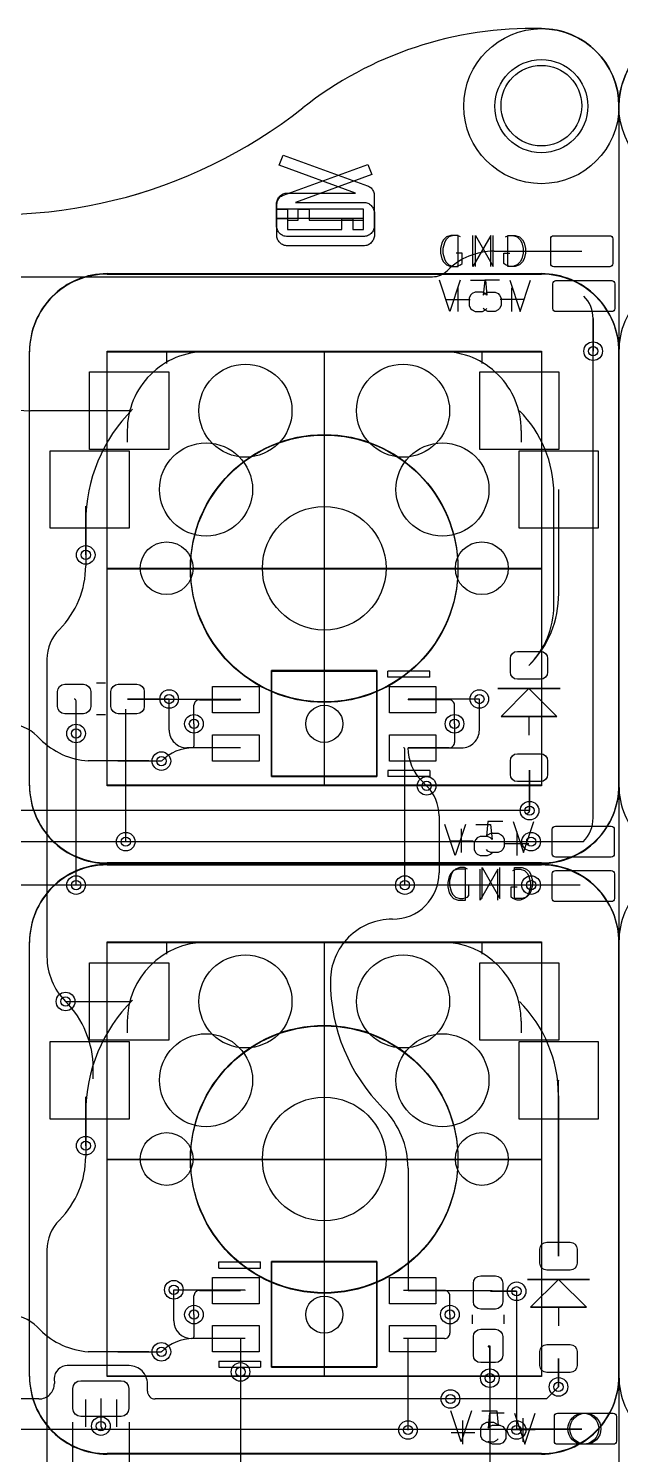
# Model space of a CAD drawing. Header units: millimetres. Extents: x -220 to 263, y -14 to 135.
# Drawn here: x 146.69 to 165.77, y 78.02 to 124 of the extents above; entities that cross this region are included whole.
import ezdxf

# ---------------------------------------------------------------- set-up
doc = ezdxf.new("R2010")
doc.units = ezdxf.units.MM
doc.layers.get('0').update_dxf_attribs({"color": 96, "lineweight": 25, "true_color": 0x008000})
for name, color, linetype, lineweight, true_color in [('livello 10', 6, 'Continuous', 25, 0xff00ff), ('livello 11', 30, 'Continuous', 25, 0xff7f00), ('livello 12', 253, 'Continuous', 25, 0xa0a0a4), ('livello 3', 18, 'Continuous', 25, 0x000000), ('livello 7', 6, 'Continuous', 25, 0xff00ff), ('livello 8', 18, 'Continuous', 25, 0x000000), ('livello 9', 18, 'Continuous', 25, 0x000000)]:
    doc.layers.add(name, color=color, linetype=linetype, lineweight=lineweight, true_color=true_color)

msp = doc.modelspace()

# ---------------------------------------------------------------- linework, layer by layer
at = {"flags": 128}
msp.add_lwpolyline([(165.722, 121.5), (165.722, 14.516)], dxfattribs=at)
for centre, radius in [((163.222, 121.5), 2.5), ((168.222, 121.5), 2.5), ((156.223, 106.599), 1.994)]:
    msp.add_circle(centre, radius)
for centre, radius, start, end in [((162.909, 112.091), 11.913, 88.4954, 128.2824), ((163.222, 121.5), 2.5, 0, 90), ((145.616, 134.002), 16, 259.324, 308.2824)]:
    msp.add_arc(centre, radius, start, end)
at = {"layer": 'livello 10', "flags": 128}
msp.add_lwpolyline([(165.722, 121.5), (165.722, 14.516)], dxfattribs=at)
at = {"layer": 'livello 10', "color": 6, "true_color": 0xff00ff, "flags": 128}
for points in [[(149.223, 99.599), (149.223, 113.599)], [(149.223, 113.599), (163.222, 113.599)], [(149.223, 99.599), (149.223, 113.599)], [(149.223, 113.599), (163.222, 113.599)], [(163.222, 113.599), (163.222, 99.599)], [(163.222, 113.599), (163.222, 99.599)], [(163.222, 99.599), (149.223, 99.599)], [(163.222, 99.599), (149.223, 99.599)], [(149.223, 80.549), (149.223, 94.549)], [(149.223, 94.549), (163.222, 94.549)], [(149.223, 94.549), (163.222, 94.549)], [(149.223, 80.549), (149.223, 94.549)], [(149.223, 94.549), (163.222, 94.549)], [(163.222, 94.549), (163.222, 80.549)], [(163.222, 94.549), (163.222, 80.549)], [(163.222, 80.549), (149.223, 80.549)], [(163.222, 80.549), (149.223, 80.549)]]:
    msp.add_lwpolyline(points, dxfattribs=at)
at = {"layer": 'livello 10'}
msp.add_circle((163.222, 121.516), 1.3, dxfattribs=at)
for centre, radius, start, end in [((162.909, 112.091), 11.913, 88.4954, 128.2824), ((163.222, 121.5), 2.5, 0, 90), ((145.616, 134.002), 16, 259.324, 308.2824)]:
    msp.add_arc(centre, radius, start, end, dxfattribs=at)
at = {"layer": 'livello 11', "color": 250, "true_color": 0x2f2d31, "flags": 128}
for points in [[(163.222, 124, 0.17537), (155.528, 121.442)], [(165.722, 121.5, 0.414237), (163.222, 124)], [(165.722, 121.5, 0.414237), (163.222, 124)], [(142.652, 118.279, 0.216928), (155.528, 121.442)]]:
    msp.add_lwpolyline(points, format="xyb", dxfattribs=at)
for points in [[(165.722, 121.5), (165.722, 14.516)], [(149.223, 113.599), (163.222, 113.599)], [(149.223, 99.599), (149.223, 113.599)], [(149.223, 99.599), (149.223, 113.599)], [(149.223, 113.599), (163.222, 113.599)], [(163.222, 113.599), (163.222, 99.599)], [(163.222, 113.599), (163.222, 99.599)], [(154.523, 99.882), (154.523, 103.282)], [(154.523, 103.282), (157.923, 103.282)], [(157.923, 103.282), (154.523, 103.282)], [(154.523, 103.282), (154.523, 99.882)], [(157.923, 103.282), (157.923, 99.882)], [(157.923, 99.882), (157.923, 103.282)], [(157.923, 99.882), (154.523, 99.882)], [(154.523, 99.882), (157.923, 99.882)], [(163.222, 99.599), (149.223, 99.599)], [(163.222, 99.599), (149.223, 99.599)], [(149.223, 94.549), (163.222, 94.549)], [(149.223, 94.549), (163.222, 94.549)], [(149.223, 80.549), (149.223, 94.549)], [(149.223, 80.549), (149.223, 94.549)], [(149.223, 94.549), (163.222, 94.549)], [(163.222, 94.549), (163.222, 80.549)], [(163.222, 94.549), (163.222, 80.549)], [(154.523, 84.232), (157.923, 84.232)], [(154.523, 80.832), (154.523, 84.232)], [(157.923, 84.232), (154.523, 84.232)], [(154.523, 84.232), (154.523, 80.832)], [(157.923, 84.232), (157.923, 80.832)], [(157.923, 80.832), (157.923, 84.232)], [(163.222, 80.549), (149.223, 80.549)], [(163.222, 80.549), (149.223, 80.549)], [(157.923, 80.832), (154.523, 80.832)], [(154.523, 80.832), (157.923, 80.832)]]:
    msp.add_lwpolyline(points, dxfattribs=at)
at = {"layer": 'livello 11', "color": 139, "true_color": 0x174d58, "flags": 128}
for points in [[(157.621, 118.93), (157.653, 118.918), (157.684, 118.901), (157.708, 118.884), (157.731, 118.863), (157.752, 118.838), (157.773, 118.811), (157.791, 118.781), (157.806, 118.751), (157.818, 118.72), (157.827, 118.688), (157.832, 118.656), (157.835, 118.624), (157.835, 118.611), (157.835, 117.649), (157.834, 117.613), (157.829, 117.578), (157.821, 117.545), (157.81, 117.513), (157.795, 117.483), (157.778, 117.453), (157.757, 117.426), (157.733, 117.399), (157.706, 117.375), (157.678, 117.354), (157.649, 117.337), (157.619, 117.322), (157.587, 117.311), (157.554, 117.303), (157.519, 117.298), (157.483, 117.296), (155.038, 117.296), (155.002, 117.298), (154.968, 117.303), (154.934, 117.311), (154.902, 117.322), (154.872, 117.337), (154.843, 117.354), (154.815, 117.375), (154.789, 117.399), (154.764, 117.426), (154.743, 117.453), (154.726, 117.483), (154.711, 117.513), (154.7, 117.545), (154.692, 117.578), (154.687, 117.613), (154.685, 117.649), (154.685, 118.174), (155.038, 118.174), (155.038, 117.822), (155.383, 117.822), (155.383, 118.174), (155.735, 118.174), (155.735, 117.822), (157.483, 117.822), (157.483, 118.174), (155.735, 118.174), (155.383, 118.174), (155.038, 118.174), (154.685, 118.174), (154.685, 118.346), (154.687, 118.382), (154.692, 118.417), (154.7, 118.45), (154.711, 118.482), (154.726, 118.513), (154.743, 118.542), (154.764, 118.57), (154.789, 118.596), (154.815, 118.62), (154.843, 118.641), (154.872, 118.659), (154.902, 118.674), (154.934, 118.685), (154.968, 118.693), (155.002, 118.698), (155.038, 118.699), (157.235, 118.699), (154.774, 119.594), (154.9, 119.921), (157.621, 118.93)], [(160.16, 117.287), (160.065, 117.191)], [(160.303, 117.334), (160.16, 117.287)], [(160.541, 117.334), (160.303, 117.334)], [(160.541, 116.334), (160.541, 117.334)], [(161.588, 117.334), (161.017, 116.334)], [(161.017, 116.334), (161.017, 117.334)], [(161.588, 116.334), (161.588, 117.334)], [(162.065, 117.287), (162.16, 117.334)], [(162.16, 117.334), (162.303, 117.334)], [(162.303, 117.334), (162.446, 117.287)], [(162.446, 117.287), (162.541, 117.191)], [(160.017, 117.096), (159.969, 116.906)], [(159.969, 116.906), (159.969, 116.763)], [(160.065, 117.191), (160.017, 117.096)], [(162.541, 117.191), (162.588, 117.096)], [(162.588, 117.096), (162.636, 116.906)], [(162.636, 116.906), (162.636, 116.763)], [(159.969, 116.763), (160.017, 116.572)], [(160.017, 116.572), (160.065, 116.477)], [(160.065, 116.477), (160.16, 116.382)], [(160.16, 116.382), (160.303, 116.334)], [(162.017, 116.43), (162.017, 116.763)], [(162.017, 116.763), (162.207, 116.763)], [(162.065, 116.382), (162.017, 116.43)], [(162.207, 116.334), (162.065, 116.382)], [(162.446, 116.382), (162.303, 116.334)], [(162.541, 116.477), (162.446, 116.382)], [(162.588, 116.572), (162.541, 116.477)], [(162.636, 116.763), (162.588, 116.572)], [(160.275, 114.884), (159.941, 115.884)], [(160.608, 115.884), (160.275, 114.884)], [(160.303, 116.334), (160.541, 116.334)], [(160.941, 115.884), (161.418, 115.884)], [(161.418, 115.884), (161.465, 115.408)], [(162.303, 116.334), (162.207, 116.334)], [(160.989, 115.455), (160.941, 115.408)], [(161.084, 115.503), (160.989, 115.455)], [(161.322, 115.503), (161.084, 115.503)], [(161.418, 115.455), (161.322, 115.503)], [(161.465, 115.408), (161.418, 115.455)], [(162.275, 114.884), (162.275, 115.646)], [(160.941, 115.408), (160.894, 115.313)], [(160.894, 115.313), (160.894, 115.075)], [(160.894, 115.075), (160.941, 114.979)], [(160.941, 114.979), (160.989, 114.932)], [(161.418, 114.932), (161.465, 114.979)], [(162.656, 115.265), (161.894, 115.265)], [(160.989, 114.932), (161.084, 114.884)], [(161.084, 114.884), (161.322, 114.884)], [(161.322, 114.884), (161.418, 114.932)], [(152.413, 113.584), (161.303, 113.584)], [(161.303, 113.584), (161.303, 113.203)], [(149.873, 111.044), (149.873, 110.663)], [(159.623, 103.282), (158.273, 103.282)], [(158.273, 103.082), (158.273, 103.282)], [(159.623, 103.082), (158.273, 103.082)], [(159.623, 103.082), (159.623, 103.282)], [(149.169, 102.892), (148.876, 102.892)], [(161.823, 102.718), (163.823, 102.718)], [(161.923, 101.818), (162.823, 102.718)], [(162.823, 102.718), (163.723, 101.818)], [(149.169, 101.872), (148.876, 101.872)], [(163.723, 101.818), (161.923, 101.818)], [(162.823, 101.818), (162.823, 101.218)], [(160.44, 97.332), (160.107, 98.332)], [(160.774, 98.332), (160.44, 97.332)], [(161.107, 98.332), (161.583, 98.332)], [(161.25, 97.951), (161.155, 97.903)], [(161.488, 97.951), (161.25, 97.951)], [(161.583, 97.903), (161.488, 97.951)], [(161.583, 98.332), (161.631, 97.855)], [(162.44, 97.332), (162.44, 98.094)], [(161.107, 97.855), (161.059, 97.76)], [(161.059, 97.76), (161.059, 97.522)], [(161.059, 97.522), (161.107, 97.427)], [(161.155, 97.903), (161.107, 97.855)], [(161.631, 97.855), (161.583, 97.903)], [(162.821, 97.713), (162.059, 97.713)], [(161.107, 97.427), (161.155, 97.379)], [(161.155, 97.379), (161.25, 97.332)], [(161.25, 97.332), (161.488, 97.332)], [(161.488, 97.332), (161.583, 97.379)], [(161.583, 97.379), (161.631, 97.427)], [(160.251, 96.66), (160.204, 96.47)], [(160.299, 96.755), (160.251, 96.66)], [(160.394, 96.85), (160.299, 96.755)], [(160.537, 96.898), (160.394, 96.85)], [(160.775, 96.898), (160.537, 96.898)], [(160.775, 95.898), (160.775, 96.898)], [(161.823, 96.898), (161.251, 95.898)], [(161.251, 95.898), (161.251, 96.898)], [(161.823, 95.898), (161.823, 96.898)], [(162.299, 96.85), (162.394, 96.898)], [(162.394, 96.898), (162.537, 96.898)], [(162.537, 96.898), (162.68, 96.85)], [(162.68, 96.85), (162.775, 96.755)], [(162.775, 96.755), (162.823, 96.66)], [(162.823, 96.66), (162.87, 96.47)], [(160.204, 96.47), (160.204, 96.327)], [(160.204, 96.327), (160.251, 96.136)], [(160.251, 96.136), (160.299, 96.041)], [(162.251, 95.993), (162.251, 96.327)], [(162.251, 96.327), (162.442, 96.327)], [(162.823, 96.136), (162.775, 96.041)], [(162.87, 96.327), (162.823, 96.136)], [(162.87, 96.47), (162.87, 96.327)], [(160.299, 96.041), (160.394, 95.946)], [(160.394, 95.946), (160.537, 95.898)], [(160.537, 95.898), (160.775, 95.898)], [(162.299, 95.946), (162.251, 95.993)], [(162.442, 95.898), (162.299, 95.946)], [(162.537, 95.898), (162.442, 95.898)], [(162.68, 95.946), (162.537, 95.898)], [(162.775, 96.041), (162.68, 95.946)], [(152.413, 94.534), (161.303, 94.534)], [(161.303, 94.534), (161.303, 94.153)], [(149.873, 91.994), (149.873, 91.613)], [(162.773, 83.668), (164.773, 83.668)], [(162.873, 82.768), (163.773, 83.668)], [(163.773, 83.668), (164.673, 82.768)], [(160.994, 82.529), (160.994, 82.236)], [(162.014, 82.529), (162.014, 82.236)], [(164.673, 82.768), (162.873, 82.768)], [(163.773, 82.768), (163.773, 82.168)], [(152.823, 81.032), (152.823, 80.832)], [(152.823, 81.032), (154.173, 81.032)], [(154.173, 81.032), (154.173, 80.832)], [(152.823, 80.832), (154.173, 80.832)], [(160.64, 78.432), (160.307, 79.432)], [(160.974, 79.432), (160.64, 78.432)], [(161.307, 79.432), (161.783, 79.432)], [(161.783, 79.432), (161.831, 78.956)], [(162.64, 78.432), (162.64, 79.194)], [(148.113, 79.06), (148.113, 77.638)], [(149.933, 79.06), (149.933, 77.638)], [(161.307, 78.956), (161.259, 78.86)], [(161.259, 78.86), (161.259, 78.622)], [(161.355, 79.003), (161.307, 78.956)], [(161.45, 79.051), (161.355, 79.003)], [(161.688, 79.051), (161.45, 79.051)], [(161.783, 79.003), (161.688, 79.051)], [(161.831, 78.956), (161.783, 79.003)], [(163.021, 78.813), (162.259, 78.813)], [(161.259, 78.622), (161.307, 78.527)], [(161.307, 78.527), (161.355, 78.479)], [(161.355, 78.479), (161.45, 78.432)], [(161.45, 78.432), (161.688, 78.432)], [(161.688, 78.432), (161.783, 78.479)], [(161.783, 78.479), (161.831, 78.527)]]:
    msp.add_lwpolyline(points, dxfattribs=at)
at = {"layer": 'livello 11', "color": 168, "true_color": 0x0d115e, "flags": 128}
for points in [[(157.752, 119.294), (155.291, 118.399), (157.488, 118.399), (157.524, 118.398), (157.559, 118.393), (157.592, 118.385), (157.624, 118.374), (157.655, 118.359), (157.684, 118.341), (157.711, 118.32), (157.738, 118.296), (157.762, 118.27), (157.783, 118.242), (157.8, 118.213), (157.815, 118.182), (157.826, 118.15), (157.834, 118.117), (157.839, 118.082), (157.841, 118.046), (157.841, 117.349), (157.839, 117.313), (157.834, 117.278), (157.826, 117.245), (157.815, 117.213), (157.8, 117.183), (157.783, 117.153), (157.762, 117.126), (157.738, 117.099), (157.711, 117.075), (157.684, 117.054), (157.655, 117.037), (157.624, 117.022), (157.592, 117.011), (157.559, 117.003), (157.524, 116.998), (157.488, 116.996), (155.043, 116.996), (155.007, 116.998), (154.973, 117.003), (154.939, 117.011), (154.907, 117.022), (154.877, 117.037), (154.848, 117.054), (154.82, 117.075), (154.793, 117.099), (154.769, 117.126), (154.748, 117.153), (154.731, 117.183), (154.716, 117.213), (154.705, 117.245), (154.697, 117.278), (154.692, 117.313), (154.691, 117.349), (154.691, 117.874), (155.043, 117.874), (155.043, 117.522), (156.791, 117.522), (156.791, 117.874), (157.143, 117.874), (157.143, 117.522), (157.488, 117.522), (157.488, 117.874), (157.143, 117.874), (156.791, 117.874), (155.043, 117.874), (154.691, 117.874), (154.691, 118.311), (154.691, 118.324), (154.694, 118.356), (154.7, 118.388), (154.708, 118.42), (154.72, 118.451), (154.735, 118.481), (154.753, 118.511), (154.774, 118.538), (154.795, 118.563), (154.818, 118.584), (154.842, 118.602), (154.873, 118.618), (154.905, 118.63), (157.626, 119.621), (157.752, 119.294)], [(160.236, 117.287), (160.141, 117.191)], [(160.379, 117.334), (160.236, 117.287)], [(160.522, 117.334), (160.379, 117.334)], [(160.617, 117.287), (160.522, 117.334)], [(161.094, 116.334), (161.094, 117.334)], [(161.094, 117.334), (161.665, 116.334)], [(161.665, 116.334), (161.665, 117.334)], [(162.141, 116.334), (162.141, 117.334)], [(162.141, 117.334), (162.379, 117.334)], [(162.379, 117.334), (162.522, 117.287)], [(162.522, 117.287), (162.617, 117.191)], [(160.094, 117.096), (160.046, 116.906)], [(160.046, 116.906), (160.046, 116.763)], [(160.141, 117.191), (160.094, 117.096)], [(162.617, 117.191), (162.665, 117.096)], [(162.665, 117.096), (162.713, 116.906)], [(162.713, 116.906), (162.713, 116.763)], [(160.046, 116.763), (160.094, 116.572)], [(160.094, 116.572), (160.141, 116.477)], [(160.141, 116.477), (160.236, 116.382)], [(160.236, 116.382), (160.379, 116.334)], [(160.665, 116.763), (160.474, 116.763)], [(160.474, 116.334), (160.617, 116.382)], [(160.617, 116.382), (160.665, 116.43)], [(160.665, 116.43), (160.665, 116.763)], [(162.522, 116.382), (162.379, 116.334)], [(162.617, 116.477), (162.522, 116.382)], [(162.665, 116.572), (162.617, 116.477)], [(162.713, 116.763), (162.665, 116.572)], [(160.379, 116.334), (160.474, 116.334)], [(161.399, 115.884), (161.351, 115.408)], [(161.875, 115.884), (161.399, 115.884)], [(162.379, 116.334), (162.141, 116.334)], [(162.208, 115.884), (162.542, 114.884)], [(162.542, 114.884), (162.875, 115.884)], [(160.542, 114.884), (160.542, 115.646)], [(161.351, 115.408), (161.399, 115.455)], [(161.399, 115.455), (161.494, 115.503)], [(161.494, 115.503), (161.732, 115.503)], [(161.732, 115.503), (161.827, 115.455)], [(161.827, 115.455), (161.875, 115.408)], [(160.161, 115.265), (160.923, 115.265)], [(161.399, 114.932), (161.351, 114.979)], [(161.875, 114.979), (161.827, 114.932)], [(161.875, 115.408), (161.923, 115.313)], [(161.923, 115.075), (161.875, 114.979)], [(161.923, 115.313), (161.923, 115.075)], [(161.494, 114.884), (161.399, 114.932)], [(161.732, 114.884), (161.494, 114.884)], [(161.827, 114.932), (161.732, 114.884)], [(160.033, 113.584), (151.143, 113.584)], [(151.143, 113.584), (151.143, 113.203)], [(162.573, 111.044), (162.573, 110.663)], [(149.169, 102.892), (148.876, 102.892)], [(163.823, 102.718), (161.823, 102.718)], [(162.823, 102.718), (161.923, 101.818)], [(163.723, 101.818), (162.823, 102.718)], [(149.169, 101.872), (148.876, 101.872)], [(161.923, 101.818), (163.723, 101.818)], [(162.823, 101.818), (162.823, 101.218)], [(159.623, 100.082), (158.273, 100.082)], [(158.273, 100.082), (158.273, 99.882)], [(159.623, 99.882), (158.273, 99.882)], [(159.623, 100.082), (159.623, 99.882)], [(161.499, 98.432), (161.451, 97.956)], [(161.975, 98.432), (161.499, 98.432)], [(162.308, 98.432), (162.642, 97.432)], [(162.642, 97.432), (162.975, 98.432)], [(160.642, 97.432), (160.642, 98.194)], [(161.451, 97.956), (161.499, 98.003)], [(161.499, 98.003), (161.594, 98.051)], [(161.594, 98.051), (161.832, 98.051)], [(161.832, 98.051), (161.927, 98.003)], [(161.927, 98.003), (161.975, 97.956)], [(161.975, 97.956), (162.023, 97.86)], [(160.261, 97.813), (161.023, 97.813)], [(161.499, 97.479), (161.451, 97.527)], [(161.975, 97.527), (161.927, 97.479)], [(162.023, 97.622), (161.975, 97.527)], [(162.023, 97.86), (162.023, 97.622)], [(161.594, 97.432), (161.499, 97.479)], [(161.832, 97.432), (161.594, 97.432)], [(161.927, 97.479), (161.832, 97.432)], [(160.312, 96.71), (160.264, 96.52)], [(160.36, 96.805), (160.312, 96.71)], [(160.455, 96.9), (160.36, 96.805)], [(160.598, 96.948), (160.455, 96.9)], [(160.741, 96.948), (160.598, 96.948)], [(160.836, 96.9), (160.741, 96.948)], [(161.312, 95.948), (161.312, 96.948)], [(161.312, 96.948), (161.883, 95.948)], [(161.883, 95.948), (161.883, 96.948)], [(162.36, 95.948), (162.36, 96.948)], [(162.36, 96.948), (162.598, 96.948)], [(162.598, 96.948), (162.741, 96.9)], [(162.741, 96.9), (162.836, 96.805)], [(162.836, 96.805), (162.883, 96.71)], [(162.883, 96.71), (162.931, 96.52)], [(160.264, 96.52), (160.264, 96.377)], [(160.264, 96.377), (160.312, 96.186)], [(160.312, 96.186), (160.36, 96.091)], [(160.883, 96.377), (160.693, 96.377)], [(160.883, 96.043), (160.883, 96.377)], [(162.883, 96.186), (162.836, 96.091)], [(162.931, 96.377), (162.883, 96.186)], [(162.931, 96.52), (162.931, 96.377)], [(160.36, 96.091), (160.455, 95.996)], [(160.455, 95.996), (160.598, 95.948)], [(160.598, 95.948), (160.693, 95.948)], [(160.693, 95.948), (160.836, 95.996)], [(160.836, 95.996), (160.883, 96.043)], [(162.598, 95.948), (162.36, 95.948)], [(162.741, 95.996), (162.598, 95.948)], [(162.836, 96.091), (162.741, 95.996)], [(160.033, 94.534), (151.143, 94.534)], [(151.143, 94.534), (151.143, 94.153)], [(162.573, 91.994), (162.573, 91.613)], [(152.823, 84.232), (154.173, 84.232)], [(152.823, 84.032), (152.823, 84.232)], [(154.173, 84.032), (154.173, 84.232)], [(152.823, 84.032), (154.173, 84.032)], [(164.773, 83.668), (162.773, 83.668)], [(163.773, 83.668), (162.873, 82.768)], [(164.673, 82.768), (163.773, 83.668)], [(160.994, 82.529), (160.994, 82.236)], [(162.014, 82.529), (162.014, 82.236)], [(162.873, 82.768), (164.673, 82.768)], [(163.773, 82.768), (163.773, 82.168)], [(160.693, 78.351), (160.693, 79.112)], [(161.55, 79.351), (161.503, 78.874)], [(162.027, 79.351), (161.55, 79.351)], [(162.36, 79.351), (162.693, 78.351)], [(162.693, 78.351), (163.027, 79.351)], [(148.113, 79.06), (148.113, 77.638)], [(149.933, 79.06), (149.933, 77.638)], [(160.312, 78.731), (161.074, 78.731)], [(161.503, 78.874), (161.55, 78.922)], [(161.55, 78.922), (161.646, 78.97)], [(161.646, 78.97), (161.884, 78.97)], [(161.884, 78.97), (161.979, 78.922)], [(161.979, 78.922), (162.027, 78.874)], [(162.027, 78.874), (162.074, 78.779)], [(162.074, 78.779), (162.074, 78.541)], [(161.55, 78.398), (161.503, 78.446)], [(161.646, 78.351), (161.55, 78.398)], [(161.884, 78.351), (161.646, 78.351)], [(161.979, 78.398), (161.884, 78.351)], [(162.027, 78.446), (161.979, 78.398)], [(162.074, 78.541), (162.027, 78.446)]]:
    msp.add_lwpolyline(points, dxfattribs=at)
at = {"layer": 'livello 11', "color": 250, "true_color": 0x3d3d3d, "flags": 128}
for points in [[(149.223, 116.082, 0.414214), (146.723, 113.582)], [(149.223, 116.082, 0.414214), (146.723, 113.582)], [(165.722, 113.582, 0.414214), (163.222, 116.082)], [(165.722, 113.582, 0.414214), (163.222, 116.082)], [(146.723, 99.582, 0.414214), (149.223, 97.082)], [(146.723, 99.582, 0.414214), (149.223, 97.082)], [(163.222, 97.082, 0.414214), (165.722, 99.582)], [(163.222, 97.082, 0.414214), (165.722, 99.582)], [(149.223, 97.032, 0.414225), (146.723, 94.532)], [(149.223, 97.032, 0.414214), (146.723, 94.532)], [(149.223, 97.032, 0.414214), (146.723, 94.532)], [(165.722, 94.532, 0.414214), (163.222, 97.032)], [(146.723, 80.532, 0.414214), (149.223, 78.032)], [(146.723, 80.532, 0.414214), (149.223, 78.032)], [(163.222, 78.032, 0.414214), (165.722, 80.532)], [(163.222, 78.032, 0.414214), (165.722, 80.532)]]:
    msp.add_lwpolyline(points, format="xyb", dxfattribs=at)
for points in [[(149.223, 116.082), (163.222, 116.082)], [(149.223, 116.082), (163.222, 116.082)], [(146.723, 99.582), (146.723, 113.582)], [(146.723, 99.582), (146.723, 113.582)], [(149.223, 99.582), (149.223, 113.582)], [(149.223, 113.582), (163.222, 113.582)], [(149.223, 99.582), (149.223, 113.582)], [(149.223, 113.582), (163.222, 113.582)], [(156.222, 113.582), (156.222, 99.582)], [(156.223, 113.582), (156.223, 99.582)], [(163.222, 113.582), (163.222, 99.582)], [(163.222, 113.582), (163.222, 99.582)], [(165.722, 99.582), (165.722, 113.582)], [(165.722, 113.582), (165.722, 99.582)], [(149.223, 106.582), (163.222, 106.582)], [(149.223, 106.582), (163.222, 106.582)], [(163.222, 99.582), (149.223, 99.582)], [(163.222, 99.582), (149.223, 99.582)], [(163.222, 97.082), (149.223, 97.082)], [(163.222, 97.082), (149.223, 97.082)], [(149.223, 97.032), (163.222, 97.032)], [(149.223, 97.032), (163.222, 97.032)], [(149.223, 97.032), (163.222, 97.032)], [(146.723, 80.532), (146.723, 94.532)], [(146.723, 80.532), (146.723, 94.532)], [(149.223, 80.532), (149.223, 94.532)], [(149.223, 94.532), (163.222, 94.532)], [(149.223, 94.532), (163.222, 94.532)], [(149.223, 80.532), (149.223, 94.532)], [(149.223, 94.532), (163.222, 94.532)], [(156.222, 94.532), (156.222, 80.532)], [(156.223, 94.532), (156.223, 80.532)], [(163.222, 94.532), (163.222, 80.532)], [(163.222, 94.532), (163.222, 80.532)], [(165.722, 80.532), (165.722, 94.532)], [(165.722, 94.532), (165.722, 80.532)], [(149.223, 87.532), (163.222, 87.532)], [(149.223, 87.532), (163.222, 87.532)], [(149.223, 87.532), (163.222, 87.532)], [(163.222, 80.532), (149.223, 80.532)], [(163.222, 80.532), (149.223, 80.532)], [(163.222, 78.032), (149.223, 78.032)], [(163.222, 78.032), (149.223, 78.032)]]:
    msp.add_lwpolyline(points, dxfattribs=at)
at = {"layer": 'livello 11', "color": 139, "true_color": 0x174d58, "flags": 128}
for points in [[(152.413, 113.584, 0.414214), (149.873, 111.044)], [(152.413, 94.534, 0.414202), (149.873, 91.994)]]:
    msp.add_lwpolyline(points, format="xyb", dxfattribs=at)
at = {"layer": 'livello 11', "color": 168, "true_color": 0x0d115e, "flags": 128}
for points in [[(162.573, 111.044, 0.414214), (160.033, 113.584)], [(162.573, 91.994, 0.414202), (160.033, 94.534)]]:
    msp.add_lwpolyline(points, format="xyb", dxfattribs=at)
at = {"layer": 'livello 11', "color": 250, "true_color": 0x2f2d31}
msp.add_circle((163.222, 121.5), 1.5, dxfattribs=at)
at = {"layer": 'livello 11', "color": 250, "true_color": 0x3d3d3d}
for centre in [(156.222, 106.582), (156.223, 106.582), (156.223, 87.532), (156.222, 87.532)]:
    msp.add_circle(centre, 4.311, dxfattribs=at)
at = {"layer": 'livello 12', "flags": 128}
msp.add_lwpolyline([(165.722, 121.5), (165.722, 14.5)], dxfattribs=at)
at = {"layer": 'livello 12'}
msp.add_arc((168.222, 121.5), 2.5, 20.8127, 180, dxfattribs=at)
at = {"layer": 'livello 3', "color": 30, "true_color": 0xff7f00, "flags": 128}
for points in [[(168.222, 116.099, 0.414214), (165.722, 113.599)], [(165.722, 99.599, 0.414214), (168.222, 97.099)], [(168.222, 97.049, 0.414214), (165.722, 94.549)], [(165.722, 80.549, 0.414214), (168.222, 78.049)]]:
    msp.add_lwpolyline(points, format="xyb", dxfattribs=at)
for points in [[(165.722, 99.599), (165.722, 113.599)], [(165.722, 80.549), (165.722, 94.549)]]:
    msp.add_lwpolyline(points, dxfattribs=at)
at = {"layer": 'livello 7', "color": 6, "true_color": 0xff00ff, "flags": 128}
for points in [[(149.223, 116.099, 0.414214), (146.723, 113.599)], [(149.223, 116.099, 0.414214), (146.723, 113.599)], [(165.722, 113.599, 0.414214), (163.222, 116.099)], [(165.722, 113.599, 0.414214), (163.222, 116.099)], [(146.723, 99.599, 0.414214), (149.223, 97.099)], [(146.723, 99.599, 0.414214), (149.223, 97.099)], [(163.222, 97.099, 0.414214), (165.722, 99.599)], [(163.222, 97.099, 0.414214), (165.722, 99.599)], [(149.223, 97.049, 0.414225), (146.723, 94.549)], [(149.223, 97.049, 0.414214), (146.723, 94.549)], [(149.223, 97.049, 0.414214), (146.723, 94.549)], [(165.722, 94.549, 0.414214), (163.222, 97.049)], [(146.723, 80.549, 0.414214), (149.223, 78.049)], [(146.723, 80.549, 0.414214), (149.223, 78.049)], [(163.222, 78.049, 0.414214), (165.722, 80.549)], [(163.222, 78.049, 0.414214), (165.722, 80.549)]]:
    msp.add_lwpolyline(points, format="xyb", dxfattribs=at)
for points in [[(149.223, 116.099), (163.222, 116.099)], [(149.223, 116.099), (163.222, 116.099)], [(146.723, 99.599), (146.723, 113.599)], [(146.723, 99.599), (146.723, 113.599)], [(149.223, 99.599), (149.223, 113.599)], [(149.223, 113.599), (163.222, 113.599)], [(149.223, 99.599), (149.223, 113.599)], [(149.223, 113.599), (163.222, 113.599)], [(156.222, 113.599), (156.222, 99.599)], [(156.223, 113.599), (156.223, 99.599)], [(163.222, 113.599), (163.222, 99.599)], [(163.222, 113.599), (163.222, 99.599)], [(165.722, 99.599), (165.722, 113.599)], [(165.722, 113.599), (165.722, 99.599)], [(149.223, 106.599), (163.222, 106.599)], [(149.223, 106.599), (163.222, 106.599)], [(154.523, 99.899), (154.523, 103.299)], [(154.523, 103.299), (157.923, 103.299)], [(157.923, 103.299), (154.523, 103.299)], [(154.523, 103.299), (154.523, 99.899)], [(157.923, 103.299), (157.923, 99.899)], [(157.923, 99.899), (157.923, 103.299)], [(157.923, 99.899), (154.523, 99.899)], [(154.523, 99.899), (157.923, 99.899)], [(163.222, 99.599), (149.223, 99.599)], [(163.222, 99.599), (149.223, 99.599)], [(163.222, 97.099), (149.223, 97.099)], [(163.222, 97.099), (149.223, 97.099)], [(149.223, 97.049), (163.222, 97.049)], [(149.223, 97.049), (163.222, 97.049)], [(149.223, 97.049), (163.222, 97.049)], [(146.723, 80.549), (146.723, 94.549)], [(146.723, 80.549), (146.723, 94.549)], [(149.223, 80.549), (149.223, 94.549)], [(149.223, 94.549), (163.222, 94.549)], [(149.223, 94.549), (163.222, 94.549)], [(149.223, 80.549), (149.223, 94.549)], [(149.223, 94.549), (163.222, 94.549)], [(156.222, 94.549), (156.222, 80.549)], [(156.223, 94.549), (156.223, 80.549)], [(163.222, 94.549), (163.222, 80.549)], [(163.222, 94.549), (163.222, 80.549)], [(165.722, 80.549), (165.722, 94.549)], [(165.722, 94.549), (165.722, 80.549)], [(149.223, 87.549), (163.222, 87.549)], [(149.223, 87.549), (163.222, 87.549)], [(149.223, 87.549), (163.222, 87.549)], [(154.523, 84.249), (157.923, 84.249)], [(154.523, 80.849), (154.523, 84.249)], [(157.923, 84.249), (154.523, 84.249)], [(154.523, 84.249), (154.523, 80.849)], [(157.923, 84.249), (157.923, 80.849)], [(157.923, 80.849), (157.923, 84.249)], [(163.222, 80.549), (149.223, 80.549)], [(163.222, 80.549), (149.223, 80.549)], [(157.923, 80.849), (154.523, 80.849)], [(154.523, 80.849), (157.923, 80.849)], [(163.222, 78.049), (149.223, 78.049)], [(163.222, 78.049), (149.223, 78.049)]]:
    msp.add_lwpolyline(points, dxfattribs=at)
at = {"layer": 'livello 7', "color": 6, "true_color": 0xff00ff}
for centre in [(156.222, 106.599), (156.223, 106.599), (156.223, 87.549), (156.222, 87.549)]:
    msp.add_circle(centre, 4.311, dxfattribs=at)
at = {"layer": 'livello 8', "color": 163, "true_color": 0x4d7fc4, "flags": 128}
for points in [[(163.524, 117.224), (163.532, 117.262), (163.553, 117.295), (163.586, 117.316), (163.624, 117.324), (165.424, 117.324), (165.462, 117.316), (165.495, 117.295), (165.516, 117.262), (165.524, 117.224), (165.524, 116.424), (165.516, 116.386), (165.495, 116.353), (165.462, 116.332), (165.424, 116.324), (163.624, 116.324), (163.586, 116.332), (163.553, 116.353), (163.532, 116.386), (163.524, 116.424), (163.524, 117.224)], [(163.591, 115.774), (163.599, 115.812), (163.621, 115.844), (163.653, 115.866), (163.691, 115.874), (165.491, 115.874), (165.53, 115.866), (165.562, 115.844), (165.584, 115.812), (165.591, 115.774), (165.591, 114.974), (165.584, 114.935), (165.562, 114.903), (165.53, 114.881), (165.491, 114.874), (163.691, 114.874), (163.653, 114.881), (163.621, 114.903), (163.599, 114.935), (163.591, 114.974), (163.591, 115.774)], [(164.891, 113.599), (164.891, 114.651)], [(164.891, 98.551), (164.891, 113.599)], [(161.238, 110.429), (161.238, 112.929), (163.788, 112.929), (163.788, 110.429), (161.238, 110.429)], [(147.388, 107.889), (147.388, 110.389), (149.938, 110.389), (149.938, 107.889), (147.388, 107.889)], [(163.623, 105.399), (163.623, 108.999)], [(148.534, 107.029), (148.534, 108.606)], [(148.534, 107.029), (148.534, 106.681)], [(147.284, 103.663), (147.284, 94.077)], [(163.198, 103.918), (163.284, 103.901), (163.357, 103.852), (163.405, 103.779), (163.423, 103.693), (163.423, 103.243), (163.405, 103.157), (163.357, 103.084), (163.284, 103.035), (163.198, 103.018), (162.448, 103.018), (162.361, 103.035), (162.288, 103.084), (162.24, 103.157), (162.223, 103.243), (162.223, 103.693), (162.24, 103.779), (162.288, 103.852), (162.361, 103.901), (162.448, 103.918), (163.198, 103.918)], [(148.698, 102.145), (148.679, 102.054), (148.628, 101.977), (148.551, 101.926), (148.46, 101.907), (147.86, 101.907), (147.769, 101.926), (147.692, 101.977), (147.641, 102.054), (147.623, 102.145), (147.623, 102.62), (147.641, 102.711), (147.692, 102.788), (147.769, 102.839), (147.86, 102.857), (148.46, 102.857), (148.551, 102.839), (148.628, 102.788), (148.679, 102.711), (148.698, 102.62), (148.698, 102.145)], [(150.423, 102.145), (150.404, 102.054), (150.353, 101.977), (150.276, 101.926), (150.185, 101.907), (149.585, 101.907), (149.494, 101.926), (149.417, 101.977), (149.366, 102.054), (149.348, 102.145), (149.348, 102.62), (149.366, 102.711), (149.417, 102.788), (149.494, 102.839), (149.585, 102.857), (150.185, 102.857), (150.276, 102.839), (150.353, 102.788), (150.404, 102.711), (150.423, 102.62), (150.423, 102.145)], [(154.123, 102.782), (154.123, 101.932), (152.623, 101.932), (152.623, 102.782), (154.123, 102.782)], [(159.823, 102.782), (159.823, 101.932), (158.323, 101.932), (158.323, 102.782), (159.823, 102.782)], [(148.223, 96.382), (148.223, 102.32)], [(151.223, 102.382), (149.885, 102.382)], [(151.223, 102.382), (153.498, 102.382)], [(160.248, 102.357), (158.923, 102.357)], [(160.423, 101.582), (160.423, 102.182)], [(161.223, 101.382), (161.223, 102.382)], [(149.823, 97.782), (149.823, 102.05)], [(152.023, 101.582), (152.023, 100.865)], [(154.123, 101.232), (154.123, 100.382), (152.623, 100.382), (152.623, 101.232), (154.123, 101.232)], [(159.823, 101.232), (159.823, 100.382), (158.323, 100.382), (158.323, 101.232), (159.823, 101.232)], [(153.523, 100.807), (151.999, 100.807)], [(158.823, 96.382), (158.823, 100.757)], [(158.923, 100.807), (160.648, 100.807)], [(163.198, 100.618), (163.284, 100.601), (163.357, 100.552), (163.405, 100.479), (163.423, 100.393), (163.423, 99.943), (163.405, 99.857), (163.357, 99.784), (163.284, 99.735), (163.198, 99.718), (162.448, 99.718), (162.361, 99.735), (162.288, 99.784), (162.24, 99.857), (162.223, 99.943), (162.223, 100.393), (162.24, 100.479), (162.288, 100.552), (162.361, 100.601), (162.448, 100.618), (163.198, 100.618)], [(162.841, 98.782), (162.841, 100.091)], [(159.923, 98.617), (159.923, 96.777)], [(163.573, 98.182), (163.58, 98.221), (163.602, 98.253), (163.634, 98.275), (163.673, 98.282), (165.473, 98.282), (165.511, 98.275), (165.543, 98.253), (165.565, 98.221), (165.573, 98.182), (165.573, 97.382), (165.565, 97.344), (165.543, 97.312), (165.511, 97.29), (165.473, 97.282), (163.673, 97.282), (163.634, 97.29), (163.602, 97.312), (163.58, 97.344), (163.573, 97.382), (163.573, 98.182)], [(164.573, 97.782), (162.891, 97.782)], [(163.574, 96.749), (163.582, 96.787), (163.603, 96.82), (163.636, 96.841), (163.674, 96.849), (165.474, 96.849), (165.512, 96.841), (165.545, 96.82), (165.566, 96.787), (165.574, 96.749), (165.574, 95.949), (165.566, 95.911), (165.545, 95.878), (165.512, 95.857), (165.474, 95.849), (163.674, 95.849), (163.636, 95.857), (163.603, 95.878), (163.582, 95.911), (163.574, 95.949), (163.574, 96.749)], [(164.473, 96.382), (162.891, 96.382)], [(158.428, 95.282), (158.418, 95.282)], [(161.238, 91.379), (161.238, 93.879), (163.788, 93.879), (163.788, 91.379), (161.238, 91.379)], [(147.388, 88.839), (147.388, 91.339), (149.938, 91.339), (149.938, 88.839), (147.388, 88.839)], [(148.774, 90.135), (148.774, 90.48)], [(148.534, 87.979), (148.534, 89.556)], [(163.773, 89.587), (163.773, 84.418)], [(148.534, 87.979), (148.534, 87.631)], [(158.923, 87.251), (158.923, 83.307)], [(147.284, 84.613), (147.284, 75.027)], [(164.148, 84.868), (164.234, 84.851), (164.307, 84.802), (164.355, 84.729), (164.373, 84.643), (164.373, 84.193), (164.355, 84.107), (164.307, 84.034), (164.234, 83.985), (164.148, 83.968), (163.398, 83.968), (163.311, 83.985), (163.238, 84.034), (163.19, 84.107), (163.173, 84.193), (163.173, 84.643), (163.19, 84.729), (163.238, 84.802), (163.311, 84.851), (163.398, 84.868), (164.148, 84.868)], [(152.623, 82.882), (152.623, 83.732), (154.123, 83.732), (154.123, 82.882), (152.623, 82.882)], [(158.323, 82.882), (158.323, 83.732), (159.823, 83.732), (159.823, 82.882), (158.323, 82.882)], [(161.741, 83.782), (161.832, 83.764), (161.909, 83.713), (161.961, 83.636), (161.979, 83.545), (161.979, 82.945), (161.961, 82.854), (161.909, 82.777), (161.832, 82.725), (161.741, 82.707), (161.266, 82.707), (161.175, 82.725), (161.098, 82.777), (161.047, 82.854), (161.029, 82.945), (161.029, 83.545), (161.047, 83.636), (161.098, 83.713), (161.175, 83.764), (161.266, 83.782), (161.741, 83.782)], [(151.373, 83.332), (153.648, 83.332)], [(160.098, 83.307), (158.773, 83.307)], [(162.423, 83.283), (161.578, 83.283)], [(162.423, 83.283), (162.423, 78.81)], [(160.273, 82.532), (160.273, 83.132)], [(152.023, 82.532), (152.023, 81.815)], [(152.623, 81.332), (152.623, 82.182), (154.123, 82.182), (154.123, 81.332), (152.623, 81.332)], [(158.323, 81.332), (158.323, 82.182), (159.823, 82.182), (159.823, 81.332), (158.323, 81.332)], [(161.741, 82.057), (161.832, 82.039), (161.909, 81.988), (161.961, 81.911), (161.979, 81.82), (161.979, 81.22), (161.961, 81.129), (161.909, 81.052), (161.832, 81), (161.741, 80.982), (161.266, 80.982), (161.175, 81), (161.098, 81.052), (161.047, 81.129), (161.029, 81.22), (161.029, 81.82), (161.047, 81.911), (161.098, 81.988), (161.175, 82.039), (161.266, 82.057), (161.741, 82.057)], [(153.523, 81.757), (151.999, 81.757)], [(158.923, 78.81), (158.923, 81.757)], [(161.504, 81.52), (161.56, 81.52)], [(161.56, 81.52), (161.56, 80.482)], [(164.148, 81.568), (164.234, 81.551), (164.307, 81.502), (164.355, 81.429), (164.373, 81.343), (164.373, 80.893), (164.355, 80.807), (164.307, 80.734), (164.234, 80.685), (164.148, 80.668), (163.398, 80.668), (163.311, 80.685), (163.238, 80.734), (163.19, 80.807), (163.173, 80.893), (163.173, 81.343), (163.19, 81.429), (163.238, 81.502), (163.311, 81.551), (163.398, 81.568), (164.148, 81.568)], [(163.773, 80.199), (163.773, 81.118)], [(153.523, 80.682), (153.523, 77.41)], [(161.56, 80.482), (161.56, 77.422)], [(149.673, 80.399), (149.768, 80.38), (149.849, 80.326), (149.903, 80.245), (149.923, 80.149), (149.923, 79.499), (149.903, 79.403), (149.849, 79.322), (149.768, 79.268), (149.673, 79.249), (148.373, 79.249), (148.277, 79.268), (148.196, 79.322), (148.142, 79.403), (148.123, 79.499), (148.123, 80.149), (148.142, 80.245), (148.196, 80.326), (148.277, 80.38), (148.373, 80.399), (149.673, 80.399)], [(149.023, 79.824), (149.023, 78.937)], [(163.641, 79.249), (163.649, 79.287), (163.671, 79.319), (163.703, 79.341), (163.741, 79.349), (165.541, 79.349), (165.58, 79.341), (165.612, 79.319), (165.634, 79.287), (165.641, 79.249), (165.641, 78.449), (165.634, 78.41), (165.612, 78.378), (165.58, 78.356), (165.541, 78.349), (163.741, 78.349), (163.703, 78.356), (163.671, 78.378), (163.649, 78.41), (163.641, 78.449), (163.641, 79.249)], [(164.523, 78.832), (162.445, 78.832)]]:
    msp.add_lwpolyline(points, dxfattribs=at)
for points in [[(164.891, 114.651, 0.198916), (164.591, 115.374)], [(163.623, 108.999, 0.198913), (162.513, 111.679)], [(147.684, 104.629, 0.198913), (148.534, 106.681)], [(162.823, 103.468, 0.198903), (163.623, 105.399)], [(147.684, 104.629, 0.198921), (147.284, 103.663)], [(148.223, 102.32, 0.414214), (148.16, 102.382)], [(153.523, 102.357, 0.414214), (153.498, 102.382)], [(160.423, 102.182, 0.414214), (160.248, 102.357)], [(160.648, 100.807, 0.414214), (161.223, 101.382)], [(151.999, 100.807, 0.198911), (150.973, 100.382)], [(151.999, 100.807, 0.198573), (152.023, 100.865)], [(158.823, 100.757, 0.414214), (158.773, 100.807)], [(159.923, 98.617, 0.198913), (159.523, 99.582)], [(164.572, 97.782, 0.198929), (164.891, 98.551)], [(158.428, 95.282, 0.414214), (159.923, 96.777)], [(158.418, 95.282, 0.414214), (156.423, 93.287)], [(147.284, 94.077, 0.198907), (147.884, 92.629)], [(156.422, 93.287, 0.198915), (158.123, 89.182)], [(148.774, 90.48, 0.198901), (147.884, 92.629)], [(163.773, 89.587, 0.198907), (162.513, 92.629)], [(158.923, 87.251, 0.198913), (158.123, 89.182)], [(147.684, 85.579, 0.198916), (148.534, 87.631)], [(147.684, 85.579, 0.198929), (147.284, 84.613)], [(153.672, 83.307, 0.414214), (153.648, 83.332)], [(160.272, 83.132, 0.414214), (160.098, 83.307)], [(151.999, 81.757, 0.198904), (150.973, 81.332)], [(151.999, 81.757, 0.19889), (152.023, 81.815)], [(162.445, 78.832, 0.414214), (162.423, 78.81)]]:
    msp.add_lwpolyline(points, format="xyb", dxfattribs=at)
at = {"layer": 'livello 8', "color": 254, "true_color": 0xd0d2cd, "flags": 128}
for points in [[(154.523, 99.882), (154.523, 103.282)], [(154.523, 103.282), (157.923, 103.282)], [(157.923, 103.282), (154.523, 103.282)], [(154.523, 103.282), (154.523, 99.882)], [(157.923, 103.282), (157.923, 99.882)], [(157.923, 99.882), (157.923, 103.282)], [(157.923, 99.882), (154.523, 99.882)], [(154.523, 99.882), (157.923, 99.882)], [(154.523, 84.232), (157.923, 84.232)], [(154.523, 80.832), (154.523, 84.232)], [(157.923, 84.232), (154.523, 84.232)], [(154.523, 84.232), (154.523, 80.832)], [(157.923, 84.232), (157.923, 80.832)], [(157.923, 80.832), (157.923, 84.232)], [(157.923, 80.832), (154.523, 80.832)], [(154.523, 80.832), (157.923, 80.832)]]:
    msp.add_lwpolyline(points, dxfattribs=at)
at = {"layer": 'livello 8', "color": 7, "true_color": 0xececec}
for centre in [(164.891, 113.599), (148.534, 107.029), (151.223, 102.382), (161.223, 102.382), (152.023, 101.582), (160.423, 101.582), (148.223, 101.271), (150.973, 100.382), (159.523, 99.582), (162.841, 98.782), (149.823, 97.782), (162.891, 97.782), (148.223, 96.382), (158.823, 96.382), (162.891, 96.382), (147.884, 92.629), (148.534, 87.979), (151.373, 83.332), (162.423, 83.283), (152.023, 82.532), (160.273, 82.532), (150.973, 81.332), (153.523, 80.682), (161.56, 80.482), (163.773, 80.199), (160.291, 79.81), (149.023, 78.937), (158.923, 78.81), (162.423, 78.81)]:
    msp.add_circle(centre, 0.3, dxfattribs=at)
at = {"layer": 'livello 8', "color": 7}
for centre, radius in [((164.891, 113.599), 0.15), ((153.683, 111.679), 1.5), ((158.763, 111.679), 1.5), ((152.413, 109.139), 1.5), ((160.033, 109.139), 1.5), ((156.223, 106.599), 1.994), ((156.223, 106.599), 1.994), ((148.534, 107.029), 0.15), ((151.143, 106.599), 0.851), ((151.143, 106.599), 0.851), ((161.303, 106.599), 0.851), ((161.303, 106.599), 0.851), ((151.223, 102.382), 0.15), ((161.223, 102.382), 0.15), ((152.023, 101.582), 0.15), ((160.423, 101.582), 0.15), ((148.223, 101.271), 0.15), ((150.973, 100.382), 0.15), ((159.523, 99.582), 0.15), ((162.841, 98.782), 0.15), ((149.823, 97.782), 0.15), ((162.891, 97.782), 0.15), ((148.223, 96.382), 0.15), ((158.823, 96.382), 0.15), ((162.891, 96.382), 0.15), ((153.683, 92.629), 1.5), ((158.763, 92.629), 1.5), ((147.884, 92.629), 0.15), ((152.413, 90.089), 1.5), ((160.033, 90.089), 1.5), ((156.223, 87.549), 1.994), ((156.223, 87.549), 1.994), ((151.143, 87.549), 0.851), ((151.143, 87.549), 0.851), ((161.303, 87.549), 0.851), ((161.303, 87.549), 0.851), ((148.534, 87.979), 0.15), ((151.373, 83.332), 0.15), ((162.423, 83.283), 0.15), ((152.023, 82.532), 0.15), ((160.273, 82.532), 0.15), ((150.973, 81.332), 0.15), ((153.523, 80.682), 0.15), ((161.56, 80.482), 0.15), ((163.773, 80.199), 0.15), ((160.291, 79.81), 0.15), ((149.023, 78.937), 0.15), ((158.923, 78.81), 0.15), ((162.423, 78.81), 0.15)]:
    msp.add_circle(centre, radius, dxfattribs=at)
at = {"layer": 'livello 8', "color": 163, "true_color": 0x4d7fc4}
for centre in [(156.223, 101.582), (156.223, 82.532)]:
    msp.add_circle(centre, 0.599, dxfattribs=at)
at = {"layer": 'livello 9', "color": 22, "true_color": 0xc83434, "flags": 128}
for points in [[(163.524, 117.224), (163.532, 117.262), (163.553, 117.295), (163.586, 117.316), (163.624, 117.324), (165.424, 117.324), (165.462, 117.316), (165.495, 117.295), (165.516, 117.262), (165.524, 117.224), (165.524, 116.424), (165.516, 116.386), (165.495, 116.353), (165.462, 116.332), (165.424, 116.324), (163.624, 116.324), (163.586, 116.332), (163.553, 116.353), (163.532, 116.386), (163.524, 116.424), (163.524, 117.224)], [(161.7, 116.824), (164.524, 116.824)], [(109.874, 115.999), (159.708, 115.999)], [(163.591, 115.774), (163.599, 115.812), (163.621, 115.844), (163.653, 115.866), (163.691, 115.874), (165.491, 115.874), (165.53, 115.866), (165.562, 115.844), (165.584, 115.812), (165.591, 115.774), (165.591, 114.974), (165.584, 114.935), (165.562, 114.903), (165.53, 114.881), (165.491, 114.874), (163.691, 114.874), (163.653, 114.881), (163.621, 114.903), (163.599, 114.935), (163.591, 114.974), (163.591, 115.774)], [(164.891, 114.651), (164.891, 113.599)], [(151.208, 112.929), (151.208, 110.429), (148.658, 110.429), (148.658, 112.929), (151.208, 112.929)], [(149.933, 111.679), (146.759, 111.679)], [(165.058, 110.389), (165.058, 107.889), (162.508, 107.889), (162.508, 110.389), (165.058, 110.389)], [(163.783, 105.785), (163.783, 109.139)], [(148.534, 108.08), (148.534, 107.029)], [(163.198, 103.918), (163.284, 103.901), (163.357, 103.852), (163.405, 103.779), (163.423, 103.693), (163.423, 103.243), (163.405, 103.157), (163.357, 103.084), (163.284, 103.035), (163.198, 103.018), (162.448, 103.018), (162.361, 103.035), (162.288, 103.084), (162.24, 103.157), (162.223, 103.243), (162.223, 103.693), (162.24, 103.779), (162.288, 103.852), (162.361, 103.901), (162.448, 103.918), (163.198, 103.918)], [(148.698, 102.145), (148.679, 102.054), (148.628, 101.977), (148.551, 101.926), (148.46, 101.907), (147.86, 101.907), (147.769, 101.926), (147.692, 101.977), (147.641, 102.054), (147.623, 102.145), (147.623, 102.62), (147.641, 102.711), (147.692, 102.788), (147.769, 102.839), (147.86, 102.857), (148.46, 102.857), (148.551, 102.839), (148.628, 102.788), (148.679, 102.711), (148.698, 102.62), (148.698, 102.145)], [(150.423, 102.145), (150.404, 102.054), (150.353, 101.977), (150.276, 101.926), (150.185, 101.907), (149.585, 101.907), (149.494, 101.926), (149.417, 101.977), (149.366, 102.054), (149.348, 102.145), (149.348, 102.62), (149.366, 102.711), (149.417, 102.788), (149.494, 102.839), (149.585, 102.857), (150.185, 102.857), (150.276, 102.839), (150.353, 102.788), (150.404, 102.711), (150.423, 102.62), (150.423, 102.145)], [(154.123, 102.782), (154.123, 101.932), (152.623, 101.932), (152.623, 102.782), (154.123, 102.782)], [(159.823, 102.782), (159.823, 101.932), (158.323, 101.932), (158.323, 102.782), (159.823, 102.782)], [(148.223, 101.271), (148.223, 102.32)], [(149.885, 102.382), (151.223, 102.382)], [(151.223, 101.382), (151.223, 102.382)], [(152.023, 101.582), (152.023, 102.182)], [(152.198, 102.357), (153.523, 102.357)], [(161.223, 102.382), (158.948, 102.382)], [(147.065, 101.09), (146.973, 101.182)], [(154.123, 101.232), (154.123, 100.382), (152.623, 100.382), (152.623, 101.232), (154.123, 101.232)], [(159.823, 101.232), (159.823, 100.382), (158.323, 100.382), (158.323, 101.232), (159.823, 101.232)], [(160.423, 101.582), (160.423, 100.982)], [(153.523, 100.807), (151.798, 100.807)], [(160.248, 100.807), (158.923, 100.807)], [(149.573, 100.385), (148.614, 100.385)], [(149.573, 100.385), (150.967, 100.385)], [(150.57, 100.385), (149.573, 100.385)], [(150.573, 100.382), (150.57, 100.385)], [(163.198, 100.618), (163.284, 100.601), (163.357, 100.552), (163.405, 100.479), (163.423, 100.393), (163.423, 99.943), (163.405, 99.857), (163.357, 99.784), (163.284, 99.735), (163.198, 99.718), (162.448, 99.718), (162.361, 99.735), (162.288, 99.784), (162.24, 99.857), (162.223, 99.943), (162.223, 100.393), (162.24, 100.479), (162.288, 100.552), (162.361, 100.601), (162.448, 100.618), (163.198, 100.618)], [(162.841, 100.091), (162.841, 98.782)], [(159.364, 99.741), (159.523, 99.582)], [(162.841, 98.782), (71.291, 98.782)], [(163.573, 98.182), (163.58, 98.221), (163.602, 98.253), (163.634, 98.275), (163.673, 98.282), (165.473, 98.282), (165.511, 98.275), (165.543, 98.253), (165.565, 98.221), (165.573, 98.182), (165.573, 97.382), (165.565, 97.344), (165.543, 97.312), (165.511, 97.29), (165.473, 97.282), (163.673, 97.282), (163.634, 97.29), (163.602, 97.312), (163.58, 97.344), (163.573, 97.382), (163.573, 98.182)], [(162.891, 97.782), (73.723, 97.782)], [(164.573, 97.782), (162.891, 97.782)], [(163.574, 96.749), (163.582, 96.787), (163.603, 96.82), (163.636, 96.841), (163.674, 96.849), (165.474, 96.849), (165.512, 96.841), (165.545, 96.82), (165.566, 96.787), (165.574, 96.749), (165.574, 95.949), (165.566, 95.911), (165.545, 95.878), (165.512, 95.857), (165.474, 95.849), (163.674, 95.849), (163.636, 95.857), (163.603, 95.878), (163.582, 95.911), (163.574, 95.949), (163.574, 96.749)], [(162.891, 96.382), (71.923, 96.382)], [(164.473, 96.382), (162.891, 96.382)], [(151.208, 93.879), (151.208, 91.379), (148.658, 91.379), (148.658, 93.879), (151.208, 93.879)], [(147.884, 92.629), (149.933, 92.629)], [(165.058, 91.339), (165.058, 88.839), (162.508, 88.839), (162.508, 91.339), (165.058, 91.339)], [(163.773, 84.418), (163.773, 90.065)], [(148.534, 89.03), (148.534, 87.979)], [(164.148, 84.868), (164.234, 84.851), (164.307, 84.802), (164.355, 84.729), (164.373, 84.643), (164.373, 84.193), (164.355, 84.107), (164.307, 84.034), (164.234, 83.985), (164.148, 83.968), (163.398, 83.968), (163.311, 83.985), (163.238, 84.034), (163.19, 84.107), (163.173, 84.193), (163.173, 84.643), (163.19, 84.729), (163.238, 84.802), (163.311, 84.851), (163.398, 84.868), (164.148, 84.868)], [(152.623, 82.882), (152.623, 83.732), (154.123, 83.732), (154.123, 82.882), (152.623, 82.882)], [(158.323, 82.882), (158.323, 83.732), (159.823, 83.732), (159.823, 82.882), (158.323, 82.882)], [(161.741, 83.782), (161.832, 83.764), (161.909, 83.713), (161.961, 83.636), (161.979, 83.545), (161.979, 82.945), (161.961, 82.854), (161.909, 82.777), (161.832, 82.725), (161.741, 82.707), (161.266, 82.707), (161.175, 82.725), (161.098, 82.777), (161.047, 82.854), (161.029, 82.945), (161.029, 83.545), (161.047, 83.636), (161.098, 83.713), (161.175, 83.764), (161.266, 83.782), (161.741, 83.782)], [(151.373, 82.332), (151.373, 83.332)], [(152.198, 83.307), (153.523, 83.307)], [(158.923, 83.307), (161.635, 83.307)], [(158.923, 83.307), (161.504, 83.307)], [(161.578, 83.283), (162.423, 83.283)], [(152.023, 82.532), (152.023, 83.132)], [(160.273, 82.532), (160.273, 81.932)], [(147.065, 82.039), (146.973, 82.132)], [(152.623, 81.332), (152.623, 82.182), (154.123, 82.182), (154.123, 81.332), (152.623, 81.332)], [(158.323, 81.332), (158.323, 82.182), (159.823, 82.182), (159.823, 81.332), (158.323, 81.332)], [(161.741, 82.057), (161.832, 82.039), (161.909, 81.988), (161.961, 81.911), (161.979, 81.82), (161.979, 81.22), (161.961, 81.129), (161.909, 81.052), (161.832, 81), (161.741, 80.982), (161.266, 80.982), (161.175, 81), (161.098, 81.052), (161.047, 81.129), (161.029, 81.22), (161.029, 81.82), (161.047, 81.911), (161.098, 81.988), (161.175, 82.039), (161.266, 82.057), (161.741, 82.057)], [(153.673, 81.757), (151.948, 81.757)], [(153.523, 81.757), (153.523, 80.682)], [(160.098, 81.757), (158.773, 81.757)], [(161.56, 81.464), (161.504, 81.52)], [(161.56, 80.482), (161.56, 81.464)], [(164.148, 81.568), (164.234, 81.551), (164.307, 81.502), (164.355, 81.429), (164.373, 81.343), (164.373, 80.893), (164.355, 80.807), (164.307, 80.734), (164.234, 80.685), (164.148, 80.668), (163.398, 80.668), (163.311, 80.685), (163.238, 80.734), (163.19, 80.807), (163.173, 80.893), (163.173, 81.343), (163.19, 81.429), (163.238, 81.502), (163.311, 81.551), (163.398, 81.568), (164.148, 81.568)], [(149.573, 81.335), (148.614, 81.335)], [(150.57, 81.335), (149.573, 81.335)], [(149.573, 81.335), (150.967, 81.335)], [(150.573, 81.332), (150.57, 81.335)], [(163.773, 81.118), (163.773, 80.199)], [(149.937, 80.885), (147.941, 80.885)], [(147.522, 80.467), (147.523, 80.31)], [(149.673, 80.399), (149.768, 80.38), (149.849, 80.326), (149.903, 80.245), (149.923, 80.149), (149.923, 79.499), (149.903, 79.403), (149.849, 79.322), (149.768, 79.268), (149.673, 79.249), (148.373, 79.249), (148.277, 79.268), (148.196, 79.322), (148.142, 79.403), (148.123, 79.499), (148.123, 80.149), (148.142, 80.245), (148.196, 80.326), (148.277, 80.38), (148.373, 80.399), (149.673, 80.399)], [(150.523, 80.06), (150.523, 80.299)], [(163.773, 80.199), (163.383, 79.81)], [(147.023, 79.81), (70.923, 79.81)], [(148.523, 79.799), (148.523, 78.912)], [(149.023, 79.824), (149.023, 78.937)], [(149.523, 79.799), (149.523, 78.912)], [(163.383, 79.81), (150.773, 79.81)], [(163.641, 79.249), (163.649, 79.287), (163.671, 79.319), (163.703, 79.341), (163.741, 79.349), (165.541, 79.349), (165.58, 79.341), (165.612, 79.319), (165.634, 79.287), (165.641, 79.249), (165.641, 78.449), (165.634, 78.41), (165.612, 78.378), (165.58, 78.356), (165.541, 78.349), (163.741, 78.349), (163.703, 78.356), (163.671, 78.378), (163.649, 78.41), (163.641, 78.449), (163.641, 79.249)], [(68.923, 78.837), (149.123, 78.837)], [(149.123, 78.837), (161.323, 78.837)], [(161.323, 78.837), (161.327, 78.832)], [(161.327, 78.832), (164.523, 78.832)]]:
    msp.add_lwpolyline(points, dxfattribs=at)
for points in [[(161.7, 116.824, 0.198913), (160.191, 116.199)], [(159.708, 115.999, 0.19891), (160.191, 116.199)], [(164.891, 114.651, 0.198916), (164.591, 115.374)], [(143.572, 112.999, 0.198913), (146.759, 111.679)], [(150.044, 111.725, 0.198915), (148.534, 108.08)], [(162.823, 103.468, 0.198905), (163.783, 105.785)], [(152.198, 102.357, 0.414214), (152.023, 102.182)], [(158.948, 102.382, 0.414214), (158.923, 102.357)], [(146.973, 101.182, 0.198913), (146.007, 101.582)], [(151.223, 101.382, 0.414214), (151.798, 100.807)], [(147.065, 101.09, 0.180284), (148.614, 100.385)], [(158.922, 100.807, 0.198907), (159.364, 99.741)], [(160.248, 100.807, 0.414214), (160.423, 100.982)], [(150.972, 100.382, 0.19918), (150.967, 100.385)], [(162.764, 98.705, 0.414214), (162.841, 98.782)], [(150.044, 92.675, 0.198917), (148.534, 89.03)], [(149.933, 92.629, 0.198947), (150.044, 92.675)], [(163.783, 90.089, 0.198857), (163.773, 90.065)], [(152.198, 83.307, 0.414214), (152.023, 83.132)], [(146.973, 82.132, 0.198905), (146.007, 82.532)], [(151.373, 82.332, 0.414163), (151.948, 81.757)], [(147.065, 82.039, 0.180292), (148.614, 81.335)], [(160.098, 81.757, 0.414214), (160.273, 81.932)], [(150.972, 81.332, 0.197847), (150.967, 81.335)], [(147.941, 80.885, 0.414214), (147.522, 80.467)], [(150.523, 80.299, 0.414214), (149.937, 80.885)], [(147.023, 79.81, 0.414214), (147.523, 80.31)], [(150.523, 80.06, 0.414214), (150.773, 79.81)], [(149.023, 78.937, 0.414214), (149.123, 78.837)]]:
    msp.add_lwpolyline(points, format="xyb", dxfattribs=at)
at = {"layer": 'livello 9', "color": 254, "true_color": 0xd0d2cd, "flags": 128}
for points in [[(154.523, 99.882), (154.523, 103.282)], [(154.523, 103.282), (157.923, 103.282)], [(157.923, 103.282), (154.523, 103.282)], [(154.523, 103.282), (154.523, 99.882)], [(157.923, 103.282), (157.923, 99.882)], [(157.923, 99.882), (157.923, 103.282)], [(157.923, 99.882), (154.523, 99.882)], [(154.523, 99.882), (157.923, 99.882)], [(154.523, 84.232), (157.923, 84.232)], [(154.523, 80.832), (154.523, 84.232)], [(157.923, 84.232), (154.523, 84.232)], [(154.523, 84.232), (154.523, 80.832)], [(157.923, 84.232), (157.923, 80.832)], [(157.923, 80.832), (157.923, 84.232)], [(157.923, 80.832), (154.523, 80.832)], [(154.523, 80.832), (157.923, 80.832)]]:
    msp.add_lwpolyline(points, dxfattribs=at)
at = {"layer": 'livello 9', "color": 7, "true_color": 0xececec}
for centre in [(164.891, 113.599), (148.534, 107.029), (151.223, 102.382), (161.223, 102.382), (152.023, 101.582), (160.423, 101.582), (148.223, 101.271), (150.973, 100.382), (159.523, 99.582), (162.841, 98.782), (149.823, 97.782), (162.891, 97.782), (148.223, 96.382), (158.823, 96.382), (162.891, 96.382), (147.884, 92.629), (148.534, 87.979), (151.373, 83.332), (162.423, 83.283), (152.023, 82.532), (160.273, 82.532), (150.973, 81.332), (153.523, 80.682), (161.56, 80.482), (163.773, 80.199), (160.291, 79.81), (149.023, 78.937), (158.923, 78.81), (162.423, 78.81)]:
    msp.add_circle(centre, 0.3, dxfattribs=at)
at = {"layer": 'livello 9', "color": 7}
for centre, radius in [((164.891, 113.599), 0.15), ((153.683, 111.679), 1.5), ((158.763, 111.679), 1.5), ((152.413, 109.139), 1.5), ((160.033, 109.139), 1.5), ((156.223, 106.599), 1.994), ((156.223, 106.599), 1.994), ((148.534, 107.029), 0.15), ((151.143, 106.599), 0.851), ((151.143, 106.599), 0.851), ((161.303, 106.599), 0.851), ((161.303, 106.599), 0.851), ((151.223, 102.382), 0.15), ((161.223, 102.382), 0.15), ((152.023, 101.582), 0.15), ((160.423, 101.582), 0.15), ((148.223, 101.271), 0.15), ((150.973, 100.382), 0.15), ((159.523, 99.582), 0.15), ((162.841, 98.782), 0.15), ((149.823, 97.782), 0.15), ((162.891, 97.782), 0.15), ((148.223, 96.382), 0.15), ((158.823, 96.382), 0.15), ((162.891, 96.382), 0.15), ((153.683, 92.629), 1.5), ((158.763, 92.629), 1.5), ((147.884, 92.629), 0.15), ((152.413, 90.089), 1.5), ((160.033, 90.089), 1.5), ((156.223, 87.549), 1.994), ((156.223, 87.549), 1.994), ((151.143, 87.549), 0.851), ((151.143, 87.549), 0.851), ((161.303, 87.549), 0.851), ((161.303, 87.549), 0.851), ((148.534, 87.979), 0.15), ((151.373, 83.332), 0.15), ((162.423, 83.283), 0.15), ((152.023, 82.532), 0.15), ((160.273, 82.532), 0.15), ((150.973, 81.332), 0.15), ((153.523, 80.682), 0.15), ((161.56, 80.482), 0.15), ((163.773, 80.199), 0.15), ((160.291, 79.81), 0.15), ((149.023, 78.937), 0.15), ((158.923, 78.81), 0.15), ((162.423, 78.81), 0.15)]:
    msp.add_circle(centre, radius, dxfattribs=at)
at = {"layer": 'livello 9', "color": 22, "true_color": 0xc83434}
for centre, radius in [((156.223, 106.599), 4.311), ((156.223, 106.599), 4.311), ((156.223, 101.582), 0.599), ((156.223, 82.532), 0.599), ((164.574, 78.849), 0.5), ((164.641, 78.849), 0.5)]:
    msp.add_circle(centre, radius, dxfattribs=at)

doc.saveas('drawing.dxf')
